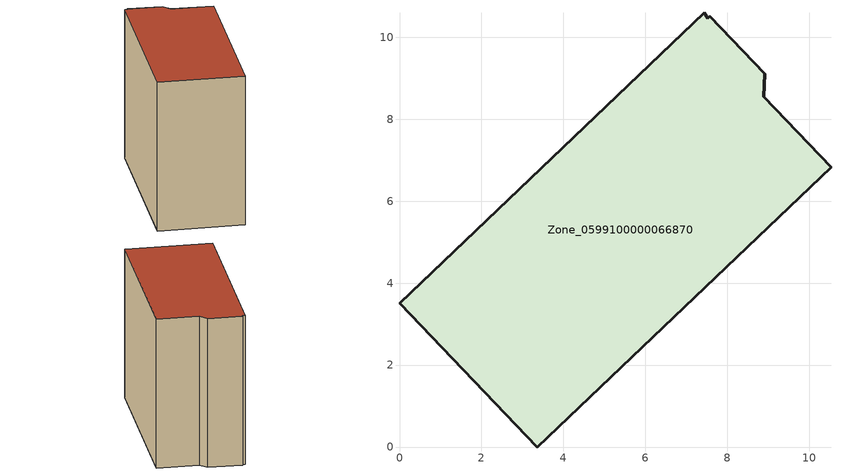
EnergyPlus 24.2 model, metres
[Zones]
Zone_0599100000066870
 floor ground (C_G): 0,3.51 7.43,10.59 7.52,10.46 7.57,10.51 8.9,9.11 8.88,8.55 10.53,6.82 3.36,0 z0
 wall outside (C_F): 3.36,0 10.53,6.82 8.88,8.55 8.9,9.11 7.57,10.51 7.52,10.46 7.43,10.59 0,3.51 3.36,0 z0:8.81
 roof outside (C_R): 7.43,10.59 0,3.51 3.36,0 10.53,6.82 8.88,8.55 8.9,9.11 7.57,10.51 7.52,10.46 z8.81
[BUILDING]
Pand.0599100000066870: North Axis=0; Terrain=City; Loads Convergence Tolerance Value=0.04; Temperature Convergence Tolerance Value=0.4; Solar Distribution=FullExterior; Maximum Number of Warmup Days=25; Minimum Number of Warmup Days=1
[Site:Location]
Rotterdam.The.Hague.AP_ZH_NLD Design_Conditions: Latitude=51.96; Longitude=4.45; Time Zone=1; Elevation=-4.5
[SITE:GROUNDTEMPERATURE:BUILDINGSURFACE]
18, 18, 18, 18, 18, 18, 18, 18, 18, 18, 18, 18
[MATERIAL] Thermal Absorptance=0.9; Solar Absorptance=0.7; Visible Absorptance=0.7
Name | Roughness | Thickness | Conductivity | Density | Specific Heat
G.TI.1992-2005 | MediumSmooth | 0.15 | 0.06 | 540 | 1210
F.TI.1992-2005 | Rough | 0.3 | 0.12 | 1920 | 840
R.TI.1992-2005 | MediumRough | 0.2 | 0.08 | 1500 | 1000
[CONSTRUCTION]
C_G: G.TI.1992-2005
C_F: F.TI.1992-2005
C_R: R.TI.1992-2005
[ZONE]
Zone_0599100000066870: Type=1; Multiplier=1; Ceiling Height=Autocalculate; Volume=Autocalculate; Floor Area=autocalculate; Part of Total Floor Area=Yes
[ZONEINFILTRATION:DESIGNFLOWRATE]
Infil_Zone_0599100000066870: Zone or ZoneList or Space or SpaceList=Zone_0599100000066870; Schedule=AlwaysOn; Design Flow Rate Calculation Method=Flow/Area; Flow Rate per Floor Area=0.0015; Constant Term Coefficient=1; Temperature Term Coefficient=0; Velocity Term Coefficient=0; Velocity Squared Term Coefficient=0
[HVACTEMPLATE:ZONE:IDEALLOADSAIRSYSTEM]
Zone_0599100000066870: Maximum Heating Supply Air Temperature=50; Minimum Cooling Supply Air Temperature=13; Maximum Heating Supply Air Humidity Ratio=0.0156; Minimum Cooling Supply Air Humidity Ratio=0.0077; Heating Limit=NoLimit; Cooling Limit=NoLimit; Dehumidification Control Type=ConstantSensibleHeatRatio; Cooling Sensible Heat Ratio=0.7; Dehumidification Setpoint=60; Humidification Control Type=None; Humidification Setpoint=30; Outdoor Air Method=None; Outdoor Air Flow Rate per Person=0.00944; Outdoor Air Flow Rate per Zone Floor Area=0; Outdoor Air Flow Rate per Zone=0; Demand Controlled Ventilation Type=None; Outdoor Air Economizer Type=NoEconomizer; Heat Recovery Type=None; Sensible Heat Recovery Effectiveness=0.7; Latent Heat Recovery Effectiveness=0.65
[ZONECONTROL:THERMOSTAT]
ThermostatControl_Zone_0599100000066870: Zone or ZoneList=Zone_0599100000066870; Control Type Schedule=DualSetpointControlType; Control 1=Thermostat_Zone_0599100000066870; Temperature Difference Between Cutout And Setpoint=0
[THERMOSTATSETPOINT:DUALSETPOINT]
Thermostat_Zone_0599100000066870: Heating Setpoint Temperature Schedule=HeatingSetpoint_Zone_0599100000066870; Cooling Setpoint Temperature Schedule=CoolingSetpoint_Zone_0599100000066870
[SCHEDULE:COMPACT]
HeatingSetpoint_Zone_0599100000066870: Through: 12/31, For: AllDays, Until: 24:00, 21
CoolingSetpoint_Zone_0599100000066870: Through: 12/31, For: AllDays, Until: 24:00, 24
DualSetpointControlType: Through: 12/31, For: AllDays, Until: 24:00, 4
AlwaysOn: Through: 12/31, For: AllDays, Until: 24:00, 1
